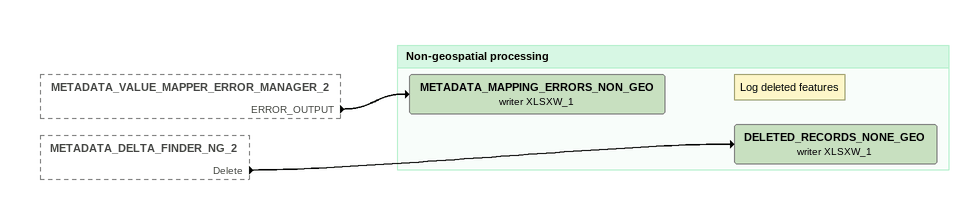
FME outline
METADATA_VALUE_MAPPER_ERROR_MANAGER_2 [outside]
    ERROR_OUTPUT -> METADATA_MAPPING_ERRORS_NON_GEO (writer XLSXW_1)
METADATA_DELTA_FINDER_NG_2 [outside]
    Delete -> DELETED_RECORDS_NONE_GEO (writer XLSXW_1)

Bookmark: Non-geospatial processing
Note: Log deleted features
DELETED_RECORDS_NONE_GEO (writer XLSXW_1)
METADATA_MAPPING_ERRORS_NON_GEO (writer XLSXW_1)
